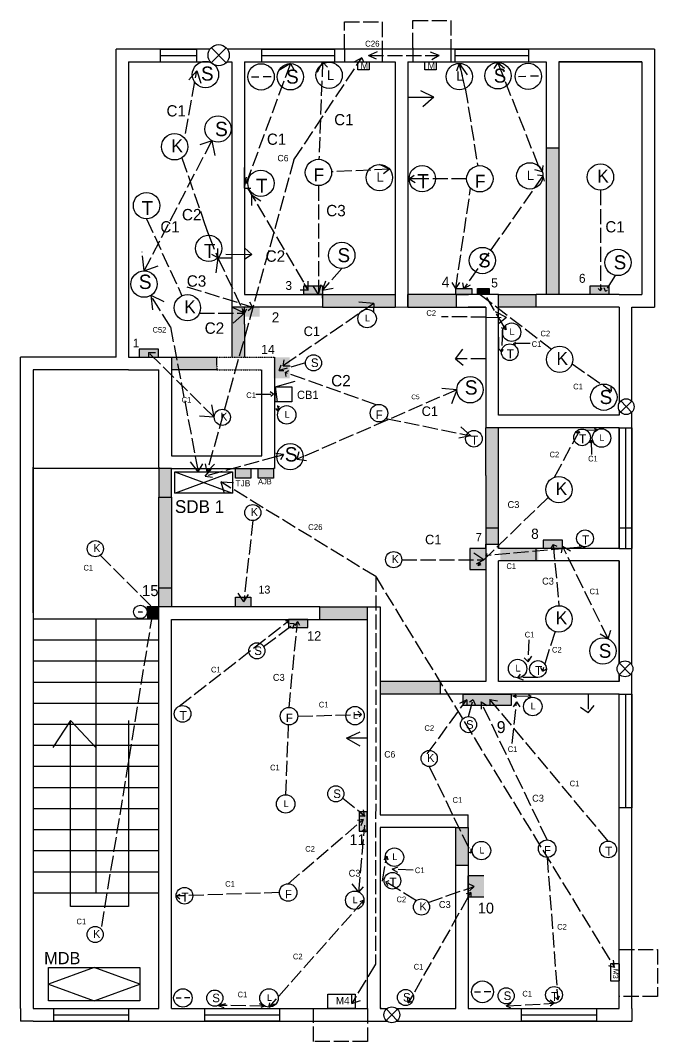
# Model space of a CAD drawing. Header units: inches. Extents: x 1248 to 4177, y -447 to 445.
# Drawn here: x 1887 to 2393, y -422 to 390 of the extents above; entities that cross this region are included whole.
import ezdxf

# ---------------------------------------------------------------- set-up
doc = ezdxf.new("R2010")
doc.units = ezdxf.units.IN
doc.linetypes.add('ACAD_ISO02W100', pattern=[15, 12, -3])
doc.linetypes.add('HIDDEN2', pattern=[0.1875, 0.125, -0.0625])

msp = doc.modelspace()

# ---------------------------------------------------------------- hatches: boundary and pattern name
for color, points in [(3, [(2315.01, 288.64), (2305.01, 288.64), (2305.01, 220.14), (2305.01, 172.14), (2315.01, 172.14), (2315.01, 220.14)]), (3, [(2185.01, 172.14), (2127.01, 172.14), (2127.01, 169.22), (2127.01, 162.14), (2185.01, 162.14)]), (3, [(2233.45, 172.14), (2195.01, 172.14), (2194.91, 162.14), (2233.45, 162.14)]), (3, [(2297.01, 172.14), (2267.01, 172.14), (2267.01, 162.14), (2297.01, 162.14)]), (3, [(2065.01, 148.36), (2065.01, 162.14), (2055.01, 162.14), (2055.01, 148.14), (2055.01, 122.14), (2065.01, 122.14)]), (8, [(2077.26, 162.18), (2065.01, 162.18), (2065.01, 154.45), (2077.26, 154.45)]), (3, [(2043.01, 122.14), (2007.01, 122.14), (2007.01, 112.14), (2043.01, 112.14), (2043.01, 115.63)]), (8, [(2101.05, 122.15), (2088.25, 122.15), (2088.25, 105.43), (2101.05, 105.43)]), (3, [(2267.01, 66.14), (2257.01, 66.14), (2257.01, 28.06), (2257.01, -26.53), (2267.01, -26.53)]), (3, [(2007.01, 33.63), (1997.01, 33.63), (1997.01, 10.85), (2007.01, 10.85)]), (54, [(2070.14, 33.81), (2057.88, 33.81), (2057.88, 26.08), (2070.14, 26.08)]), (78, [(2070.14, 33.63), (2057.88, 33.63), (2057.88, 26.08), (2070.14, 26.08)]), (4, [(2088.2, 33.63), (2079.01, 33.63), (2075.94, 33.63), (2075.94, 26.08), (2088.2, 26.08)]), (3, [(2007.01, 10.85), (1997.01, 10.85), (1997.01, -76.44), (2007.01, -76.44)]), (8, [(2257.01, -29.86), (2244.21, -29.86), (2244.21, -46.58), (2257.01, -46.58)]), (3, [(2298.57, -29.86), (2268.57, -29.86), (2268.57, -39.86), (2298.57, -39.86)]), (256, [(2007.01, -61.12), (1997.01, -61.12), (1997.01, -76.44), (2007.01, -76.44)]), (256, [(2007.01, -61.12), (1997.01, -61.12), (1997.01, -76.44), (2007.01, -76.44)]), (256, [(2007.01, -61.12), (1997.01, -61.12), (1997.01, -76.44), (2007.01, -76.44)]), (3, [(2007.01, -61.12), (1997.01, -61.12), (1997.01, -76.44), (2007.01, -76.44)]), (8, [(2070.14, -68.63), (2057.88, -68.63), (2057.88, -76.36), (2070.14, -76.36)]), (8, [(1997.01, -76.44), (1987.58, -76.44), (1987.58, -85.86), (1997.01, -85.86)]), (3, [(2163.01, -76.44), (2125.01, -76.44), (2125.01, -86.44), (2163.01, -86.44)]), (3, [(2221.01, -135.86), (2173.01, -135.86), (2173.01, -145.86), (2221.01, -145.86)]), (251, [(2277.18, -145.86), (2239.01, -145.86), (2239.01, -154.82), (2277.18, -154.82)]), (3, [(2243.01, -251.86), (2233.01, -251.86), (2233.01, -281.86), (2243.01, -281.86)]), (8, [(2255.45, -290.35), (2242.66, -290.35), (2242.66, -307.07), (2255.45, -307.07)])]:
    msp.add_hatch(color=color).paths.add_polyline_path(points)
at = {"linetype": 'ACAD_ISO02W100'}
for points in [[(2127.01, 178.85), (2112.4, 178.85), (2112.4, 172.14), (2127.01, 172.14)], [(2245.87, 176.97), (2233.04, 176.97), (2233.04, 172.14), (2245.87, 172.14)], [(2259.63, 176.97), (2250.43, 176.97), (2250.43, 172.14), (2259.63, 172.14)], [(2354.94, 178.62), (2339.51, 178.62), (2339.51, 172.26), (2354.94, 172.26)], [(1996.82, 128.63), (1981.39, 128.63), (1981.39, 122.27), (1996.82, 122.27)], [(2317.86, -23.41), (2302.43, -23.41), (2302.43, -29.76), (2317.86, -29.76)], [(2115.43, -86.42), (2100, -86.42), (2100, -92.77), (2115.43, -92.77)], [(2162.56, -254.69), (2162.56, -239.26), (2156.21, -239.26), (2156.21, -254.69)]]:
    msp.add_hatch(color=252, dxfattribs=at).paths.add_polyline_path(points)

# ---------------------------------------------------------------- linework, layer by layer
for p, q in [((2199.05, 368.35), (2199.05, 390.09)), ((2199.05, 390.09), (2229.12, 390.09)), ((2229.12, 390.09), (2229.12, 368.35)), ((2144.56, 367.14), (2144.56, 388.88)), ((2144.56, 388.88), (2174.63, 388.88)), ((2174.63, 388.88), (2174.63, 367.14)), ((2018.24, 300.06), (2027.23, 349.97)), ((2101.61, 355.72), (2065.01, 256.74)), ((2101.61, 355.72), (2092.48, 350.38)), ((2101.61, 355.72), (2104.38, 350.97)), ((2127.17, 357.14), (2122.91, 348.71)), ((2127.17, 357.14), (2124.31, 279.61)), ((2127.17, 357.14), (2131.06, 352.95)), ((2235.88, 355.92), (2233.56, 349.68)), ((2240.63, 336.11), (2235.88, 355.92)), ((2235.88, 355.92), (2238.26, 346.01)), ((2235.88, 355.92), (2242.12, 346.88)), ((2266.59, 356.53), (2263.25, 351.78)), ((2298.83, 274.32), (2266.59, 356.53)), ((2266.59, 356.53), (2271.87, 352.2)), ((2240.63, 336.11), (2250.52, 274.45)), ((2015.29, 280.81), (2036.65, 219.22)), ((2065.01, 256.74), (2065.01, 273.11)), ((2065.01, 260.54), (2065.01, 273.11)), ((2065.01, 256.74), (2065.01, 269.64)), ((2180.49, 271.68), (2134.39, 269.62)), ((2180.49, 271.68), (2172.36, 275.56)), ((2180.49, 271.68), (2175.6, 268.02)), ((2301.91, 269.56), (2295.95, 271.16)), ((2298.83, 274.32), (2301.91, 269.56)), ((2301.91, 269.56), (2302.53, 274.81)), ((2065.01, 256.74), (2066.66, 265.45)), ((2195.94, 264.2), (2199.97, 267.13)), ((2202.56, 264.2), (2195.94, 264.2)), ((2195.94, 264.2), (2200.8, 261.17)), ((2241.71, 264.11), (2202.56, 264.2)), ((2302.38, 266.46), (2239.45, 176.97)), ((2302.38, 266.46), (2298.14, 267.07)), ((2302.38, 266.46), (2301.71, 262.78)), ((2302.38, 266.46), (2303.4, 262.11)), ((2065.01, 256.74), (2070.22, 256.74)), ((2067.61, 256.74), (2115.84, 175.49)), ((2069.32, 253.86), (2070.77, 251.42)), ((2123.93, 258.67), (2123.93, 172.14)), ((2233.04, 176.97), (2244.84, 256.65)), ((2348.05, 255.05), (2348.05, 178.65)), ((2070.77, 251.42), (2070.77, 242.75)), ((2070.77, 251.42), (2078.16, 246.72)), ((1987.25, 232.34), (2015.37, 171.06)), ((2036.65, 219.22), (2033.19, 229.2)), ((2036.65, 219.22), (2043.9, 201.18)), ((2043.9, 201.18), (2039.15, 203.99)), ((2043.9, 201.18), (2044.05, 208.69)), ((2043.9, 201.18), (2042.13, 186.84)), ((2043.9, 201.18), (2065.01, 157.16)), ((2043.9, 201.18), (2055.01, 201.18)), ((2142.44, 192.75), (2127.01, 175.5)), ((2359.75, 187.33), (2352.18, 174.85)), ((2115.84, 175.49), (2112.63, 180.9)), ((2115.84, 175.49), (2115.84, 182.58)), ((2123.93, 172.14), (2119.71, 178.85)), ((2123.93, 172.14), (2126.13, 180.07)), ((2127.01, 175.5), (2129.7, 183.07)), ((2233.04, 176.97), (2230.28, 181.55)), ((2233.04, 176.97), (2236.4, 181.74)), ((2239.45, 176.97), (2238.54, 181.34)), ((2239.45, 176.97), (2244.73, 179.69)), ((2019.23, 178.29), (2071.52, 162.14)), ((2115.84, 175.49), (2109.31, 175.49)), ((2127.01, 175.5), (2135.63, 177.15)), ((2252.55, 172.14), (2251.5, 173.07)), ((2251.5, 173.07), (2252.6, 173)), ((2251.5, 173.07), (2251.61, 172.42)), ((2252.55, 172.14), (2309.04, 128.64)), ((2271.54, 146.44), (2255.03, 174.55)), ((2255.03, 174.55), (2255.03, 172.14)), ((2255.03, 174.55), (2257.33, 174.55)), ((2348.19, 175.13), (2346.24, 176.96)), ((2348.05, 178.65), (2348.19, 175.13)), ((2348.12, 175.2), (2349.3, 177.12)), ((2352.18, 174.85), (2351.13, 177.37)), ((2352.18, 174.85), (2353.66, 175.47)), ((2071.52, 162.14), (2069.33, 165.99)), ((2029.25, 157.16), (2065.01, 157.16)), ((2065.01, 157.16), (2055.01, 162.14)), ((2065.01, 157.16), (2055.01, 148.36)), ((2065.01, 157.16), (2063.12, 158.94)), ((2065.01, 157.16), (2063.17, 160.98)), ((2065.01, 157.16), (2063.17, 160.98)), ((2065.01, 157.16), (2067.1, 160.6)), ((2071.52, 162.14), (2068.09, 159.14)), ((2271.54, 146.44), (2273.02, 144.02)), ((2273.02, 144.02), (2272.72, 147.7)), ((2270.25, 143.52), (2269.31, 126.52)), ((2273.02, 144.02), (2269.33, 145.63)), ((2279.01, 133.18), (2280.68, 134.29)), ((2292.22, 133.11), (2279.01, 133.18)), ((2279.01, 133.18), (2280.49, 132.16)), ((2269.31, 126.52), (2267.91, 128.64)), ((2269.31, 126.52), (2271.1, 128.31)), ((2325.49, 116.96), (2356.75, 95.27)), ((2356.75, 95.27), (2356.6, 99.08)), ((2356.75, 95.27), (2354.39, 95.9)), ((2345.78, 64.55), (2343.31, 65.12)), ((2311.59, 26.75), (2331.08, 62.99)), ((2331.08, 62.99), (2328.87, 61.85)), ((2331.08, 62.99), (2331.51, 61.73)), ((2336.71, 64.23), (2345.78, 64.55)), ((2345.78, 64.55), (2343.25, 63.78)), ((2306.59, 10.74), (2250.77, -43.35)), ((2335.78, -28.51), (2257.01, -35.55)), ((2310.53, -26.78), (2315.08, -75.45)), ((2317.88, -28.21), (2316.86, -33.35)), ((2354.12, -101.81), (2317.88, -28.21)), ((2317.88, -28.21), (2324.25, -31.87)), ((2335.78, -28.51), (2331.03, -27.95)), ((2335.78, -28.51), (2334.45, -29.86)), ((2250.77, -43.35), (2251.6, -40.44)), ((2257.01, -35.55), (2257.99, -33.72)), ((2257.01, -35.55), (2257.88, -36.45)), ((2250.77, -43.35), (2253.22, -42.81)), ((2311.98, -95.93), (2301.92, -127.49)), ((2354.12, -101.81), (2356.43, -94.86)), ((2291.16, -102.65), (2290.52, -120.02)), ((2354.12, -101.81), (2347.76, -98.01)), ((2290.52, -120.02), (2287.49, -116.83)), ((2290.52, -120.02), (2293.55, -115.72)), ((2282.31, -132.76), (2284.41, -129.88)), ((2301.92, -127.49), (2300.57, -124.6)), ((2301.92, -127.49), (2305.06, -125.7)), ((2298.41, -132.47), (2282.31, -132.76)), ((2282.31, -132.76), (2286.65, -134.44)), ((2338.25, -145.86), (2338.25, -160.64)), ((2210.39, -193.35), (2241.72, -150.34)), ((2241.72, -150.34), (2236, -153.19)), ((2241.72, -150.34), (2241.72, -154.82)), ((2243.19, -163.62), (2246.76, -150.44)), ((2246.76, -150.44), (2243.91, -152.12)), ((2246.76, -150.44), (2248.72, -154.82)), ((2305.7, -261.71), (2253.16, -151.93)), ((2253.16, -151.93), (2253.16, -157.88)), ((2253.16, -151.93), (2258.1, -154.82)), ((2354.19, -262.7), (2260.25, -150.05)), ((2260.25, -150.05), (2260.25, -154.82)), ((2260.25, -150.05), (2266.11, -151.07)), ((2277.86, -184.94), (2281.42, -151.9)), ((2278.54, -147.08), (2281.37, -146.23)), ((2278.54, -147.08), (2292.86, -147.37)), ((2278.54, -147.08), (2280.97, -148.36)), ((2281.42, -151.9), (2278.64, -155.93)), ((2281.42, -151.9), (2284.11, -155.93)), ((2292.86, -147.37), (2290.44, -148.61)), ((2292.86, -147.37), (2290.99, -146.55)), ((2338.25, -160.64), (2332.23, -156.49)), ((2338.25, -160.64), (2342.98, -154.74)), ((2211.97, -203.38), (2245.33, -272.27)), ((2174.79, -294.65), (2178.15, -274.8)), ((2178.15, -274.8), (2175.77, -277.59)), ((2178.15, -274.8), (2179.13, -277.52)), ((2245.33, -272.27), (2243.01, -271.43)), ((2245.33, -272.27), (2245.2, -268.85)), ((2305.7, -275.65), (2314.13, -388.98)), ((2182.62, -284.92), (2187.01, -283.25)), ((2199.24, -285.91), (2182.62, -284.92)), ((2182.62, -284.92), (2186.63, -287.39)), ((2177.45, -295.16), (2180.11, -294.09)), ((2201.83, -310.09), (2177.45, -295.16)), ((2177.45, -295.16), (2178.78, -297.93)), ((2211.13, -311.51), (2247.7, -298.71)), ((2247.7, -298.71), (2242.66, -296.41)), ((2247.7, -298.71), (2243.91, -302.36)), ((2243.01, -307.07), (2195.31, -391.29)), ((2245.1, -303.61), (2241.22, -304.58)), ((2243.01, -307.07), (2245.1, -303.61)), ((2245.1, -303.61), (2245.1, -307.07)), ((2363.01, -348.85), (2363.01, -348.85)), ((2363.01, -348.85), (2393.46, -348.85)), ((2393.46, -348.85), (2393.46, -386.34)), ((1997.01, -395.86), (1997.01, -380.97)), ((2195.31, -391.29), (2194.9, -387.36)), ((2311.15, -391.69), (2308.2, -389.27)), ((2314.13, -388.98), (2312.41, -387.18)), ((2314.13, -388.98), (2315.59, -385.89)), ((2393.46, -386.34), (2363.01, -386.34)), ((2195.31, -391.29), (2198.09, -390.1)), ((2273.12, -393.81), (2277.01, -391.6)), ((2273.12, -393.81), (2311.15, -391.69)), ((2273.12, -393.81), (2276.67, -395.37)), ((2311.15, -391.69), (2308.11, -393.96))]:
    msp.add_line(p, q, dxfattribs=at)
for p, q in [((2037.59, 367.14), (1963.01, 367.14)), ((1963.01, 122.14), (1963.01, 367.14)), ((2391.01, 367.14), (2051.63, 367.14)), ((2391.01, 367.14), (2391.01, 314.65)), ((1973.01, 357.14), (2038.02, 357.14)), ((1973.01, 357.14), (1973.01, 122.14)), ((1973.01, 357.14), (2038.02, 357.14)), ((2051.2, 357.14), (2055.01, 357.14)), ((2051.2, 357.14), (2055.01, 357.14)), ((2055.01, 357.14), (2055.01, 162.14)), ((2065.01, 357.14), (2185.01, 357.14)), ((2065.01, 357.14), (2065.01, 182.14)), ((2065.01, 357.14), (2065.01, 182.14)), ((2065.01, 357.14), (2185.01, 357.14)), ((2185.01, 357.14), (2185.01, 182.14)), ((2185.01, 357.14), (2185.01, 347.14)), ((2195.01, 357.14), (2305.01, 357.14)), ((2195.01, 357.14), (2195.01, 182.14)), ((2240.01, 357.14), (2250.01, 357.14)), ((2305.01, 357.14), (2305.01, 220.14)), ((2315.01, 357.14), (2381.01, 357.14)), ((2381.01, 357.14), (2315.01, 357.14)), ((2315.01, 357.14), (2315.01, 220.14)), ((2381.01, 357.14), (2381.01, 172.14)), ((2391.01, 357.14), (2391.01, 162.14)), ((2215.57, 329.15), (2205.29, 333.97)), ((2195.01, 329.15), (2195.01, 329.15)), ((2195.01, 329.15), (2215.57, 329.15)), ((2215.57, 329.15), (2206.87, 321.42)), ((2050.3, 204.17), (2070.87, 203.91)), ((2055.01, 203.91), (2055.01, 203.91)), ((2070.87, 203.91), (2065.01, 209.24)), ((2070.87, 203.91), (2065.01, 199.86)), ((2065.01, 172.14), (2127.01, 172.14)), ((2243.11, 172.14), (2233.45, 172.14)), ((2233.45, 172.14), (2233.45, 162.14)), ((2267.01, 172.14), (2243.11, 172.14)), ((2267.01, 172.14), (2257.01, 172.14)), ((2267.01, 76.14), (2267.01, 172.14)), ((2363.01, 172.14), (2297.01, 172.14)), ((2297.01, 162.14), (2297.01, 172.14)), ((2363.01, 172.14), (2381.01, 172.14)), ((2065.01, 157.16), (2065.34, 158.43)), ((2071.52, 162.14), (2070.65, 161.38)), ((2233.45, 162.14), (2257.01, 162.14)), ((2257.01, 162.14), (2242.93, 162.14)), ((2257.01, 162.14), (2257.01, 67.19)), ((2363.01, 162.14), (2297.01, 162.14)), ((2363.01, 162.14), (2363.01, 85.77)), ((2373.01, 87.27), (2373.01, 162.14)), ((2373.01, 162.14), (2391.01, 162.14)), ((2055.01, 148.36), (2055.01, 148.14)), ((2267.01, 138.23), (2267.01, 128.23)), ((1963.01, 122.14), (1887.01, 122.14)), ((1887.01, -395.86), (1887.01, 122.14)), ((1973.01, 122.14), (1997.01, 122.14)), ((1997.01, 122.14), (2007.01, 122.14)), ((2007.01, 122.14), (2007.01, 43.63)), ((2043.01, 115.63), (2043.01, 122.14)), ((2089.01, 122.14), (2089.01, 79.63)), ((2043.01, 115.63), (2043.01, 115.63)), ((2089.01, 115.63), (2089.01, 43.63)), ((1973.01, 112.14), (1897.01, 112.14)), ((1897.01, 112.14), (1897.01, 30.14)), ((1973.01, 112.14), (1963.01, 112.14)), ((1973.01, 112.14), (1997.01, 112.14)), ((1997.01, 34.85), (1997.01, 112.14)), ((2079.01, 43.63), (2079.01, 112.14)), ((2257.01, 74.4), (2257.01, 66.14)), ((2363.01, 76.14), (2267.01, 76.14)), ((2363.01, 79.95), (2363.01, 76.14)), ((2373.01, -122.54), (2373.01, 78.44)), ((2267.28, 66.14), (2257.01, 66.14)), ((2363.01, 66.14), (2267.28, 66.14)), ((2363.01, -29.86), (2363.01, 66.14)), ((2363.01, 66.14), (2363.01, -29.86)), ((2340.74, 56.25), (2339.69, 53.81)), ((2340.74, 56.25), (2340.85, 44.9)), ((2340.74, 56.25), (2342.21, 54.05)), ((2007.01, 43.63), (2079.01, 43.63)), ((2089.01, 43.63), (2089.01, 33.63)), ((1897.01, -81.15), (1897.01, 34.85)), ((2007.01, 33.63), (1897.01, 33.63)), ((1997.01, 34.85), (1997.01, 33.63)), ((2007.01, 33.63), (2057.88, 33.63)), ((2070.14, 33.63), (2079.01, 33.63)), ((2089.01, 33.63), (2088.2, 33.63)), ((1897.01, 30.14), (1897.01, -85.86)), ((2009.67, 14.03), (2055.52, 31.04)), ((2009.67, 31.04), (2055.52, 14.03)), ((1997.01, 10.85), (2007.01, 10.85)), ((2257.01, -13.59), (2267.01, -13.59)), ((2363.01, -13.59), (2373.01, -13.59)), ((2257.01, -26.53), (2267.01, -26.53)), ((2257.01, -29.86), (2257.01, -26.53)), ((2257.01, -26.53), (2257.01, -29.86)), ((2257.01, -29.86), (2257.01, -135.86)), ((2267.01, -26.53), (2267.01, -29.86)), ((2267.01, -26.53), (2267.01, -29.86)), ((2268.54, -29.86), (2267.01, -29.86)), ((2363.01, -29.86), (2297.01, -29.86)), ((2297.01, -39.86), (2297.01, -29.86)), ((2310.53, -26.78), (2308.75, -29.73)), ((2310.53, -26.78), (2313.31, -28.21)), ((2267.01, -135.86), (2267.01, -39.86)), ((2268.57, -39.86), (2267.01, -39.86)), ((2363.01, -39.86), (2297.01, -39.86)), ((2363.01, -121.4), (2363.01, -39.86)), ((2363.01, -39.86), (2363.01, -121.4)), ((1997.01, -61.12), (2007.01, -61.12)), ((1980.72, -80.39), (1984.02, -80.39)), ((1984.33, -80.56), (1984.33, -80.56)), ((1987.58, -76.44), (1997.01, -76.44)), ((2125.01, -76.44), (1997.01, -76.44)), ((1997.01, -85.86), (1997.01, -76.44)), ((2125.01, -86.44), (2125.01, -76.44)), ((2163.01, -95.86), (2163.01, -76.44)), ((2163.01, -76.44), (2173.01, -76.44)), ((2173.01, -76.44), (2173.01, -118.4)), ((1896.95, -85.86), (1997.01, -85.86)), ((1897.01, -85.86), (1897.01, -395.86)), ((1946.98, -85.86), (1946.98, -303.8)), ((1997.01, -395.86), (1997.01, -85.86)), ((2007.01, -395.86), (2007.01, -86.44)), ((2007.01, -86.44), (2125.01, -86.44)), ((2163.01, -395.86), (2163.01, -95.86)), ((2173.01, -95.86), (2173.01, -241.86)), ((1896.95, -102.63), (1997.01, -102.63)), ((1896.95, -119.39), (1997.01, -119.39)), ((2373.01, -395.86), (2373.01, -128.83)), ((1896.95, -136.15), (1997.01, -136.15)), ((2257.01, -135.86), (2221.01, -135.86)), ((2221.01, -145.86), (2221.01, -135.86)), ((2363.01, -135.86), (2267.01, -135.86)), ((2363.01, -135.86), (2363.01, -129.97)), ((2363.01, -129.97), (2363.01, -135.86)), ((2257.01, -145.86), (2221.01, -145.86)), ((2260.54, -145.86), (2257.01, -145.86)), ((2363.01, -145.86), (2257.38, -145.86)), ((2363.01, -241.86), (2363.01, -145.86)), ((1896.95, -152.92), (1997.01, -152.92)), ((1896.95, -169.68), (1997.01, -169.68)), ((1926.92, -166.77), (1912.64, -188.17)), ((1926.92, -314.62), (1926.92, -166.77)), ((1926.92, -166.77), (1947.01, -188.17)), ((1972.88, -166.77), (1972.88, -314.62)), ((2146.21, -180.9), (2156.99, -175.83)), ((1896.95, -186.45), (1997.01, -186.45)), ((2163.01, -180.9), (2146.21, -180.9)), ((2146.21, -180.9), (2156.67, -186.91)), ((2163.01, -180.9), (2163.01, -180.9)), ((1896.95, -203.21), (1997.01, -203.21)), ((1896.95, -219.98), (1997.01, -219.98)), ((1896.95, -236.74), (1997.01, -236.74)), ((2173.01, -241.86), (2233.01, -241.86)), ((2233.01, -241.86), (2243.01, -241.86)), ((2243.01, -251.86), (2243.01, -241.86)), ((2363.01, -395.86), (2363.01, -241.86)), ((1896.95, -253.5), (1997.01, -253.5)), ((2173.01, -251.86), (2173.01, -395.86)), ((2233.01, -251.86), (2173.01, -251.86)), ((1896.95, -270.27), (1997.01, -270.27)), ((2233.01, -395.86), (2233.01, -281.86)), ((2233.01, -395.86), (2233.01, -281.86)), ((2233.01, -281.86), (2243.01, -281.86)), ((2243.01, -281.86), (2243.01, -395.86)), ((1896.95, -287.03), (1997.01, -287.03)), ((1896.95, -303.8), (1997.01, -303.8)), ((1972.88, -314.62), (1926.92, -314.62)), ((1945.63, -363.3), (1909.43, -376.5)), ((1981.83, -376.5), (1945.63, -363.3)), ((1909.43, -376.5), (1945.63, -389.7)), ((1945.63, -389.7), (1981.83, -376.5)), ((1887.01, -395.86), (1887.01, -405.86)), ((1897.01, -395.86), (1973.01, -395.86)), ((1897.01, -395.86), (1997.01, -395.86)), ((2007.01, -395.86), (2163.01, -395.86)), ((2139.01, -395.86), (2163.01, -395.86)), ((2174.01, -395.86), (2173.01, -395.86)), ((2173.01, -395.86), (2178.5, -395.86)), ((2174.01, -395.86), (2178.5, -395.86)), ((2186, -395.86), (2209.01, -395.86)), ((2186, -395.86), (2233.01, -395.86)), ((2209.01, -395.86), (2233.01, -395.86)), ((2243.01, -395.86), (2363.01, -395.86)), ((2373.01, -395.86), (2373.01, -405.86)), ((1897.01, -405.86), (1887.01, -405.86)), ((1897.01, -405.86), (2178.45, -405.86)), ((2186.06, -405.86), (2373.01, -405.86))]:
    msp.add_line(p, q)
at = {"color": 3, "linetype": 'ByBlock'}
for p, q in [((2027.23, 367.14), (1997.95, 367.14)), ((1997.95, 367.14), (1997.95, 357.14)), ((2027.23, 357.14), (2027.23, 367.14)), ((2078.61, 367.14), (2078.61, 357.14)), ((2136.85, 357.14), (2136.85, 367.14)), ((2232.34, 367.14), (2232.34, 357.14)), ((2291.03, 357.14), (2291.03, 367.14)), ((1997.95, 357.14), (2027.23, 357.14)), ((2078.61, 357.14), (2107.88, 357.14)), ((2107.57, 357.14), (2136.85, 357.14)), ((2232.34, 357.14), (2261.62, 357.14)), ((2261.76, 357.14), (2291.03, 357.14)), ((2194.91, 162.14), (2195.01, 172.14)), ((2055.01, 148.14), (2055.01, 122.14)), ((2065.01, 148.36), (2065.01, 122.14)), ((2007.01, 122.14), (2043.01, 122.14)), ((2043.01, 112.14), (2007.01, 112.14))]:
    msp.add_line(p, q, dxfattribs=at)
at = {"color": 3}
for p, q in [((1997.95, 367.14), (2027.23, 367.14)), ((2078.61, 367.14), (2136.85, 367.14)), ((2232.34, 367.14), (2290.62, 367.14)), ((1997.95, 362.14), (2027.23, 362.14)), ((2078.61, 362.14), (2136.85, 362.14)), ((2232.38, 362.14), (2290.62, 362.14)), ((1997.95, 357.14), (2027.23, 357.14)), ((2305.01, 288.64), (2315.01, 288.64)), ((2305.01, 288.64), (2305.01, 220.14)), ((2315.01, 288.64), (2315.01, 220.14)), ((2305.01, 220.14), (2305.01, 172.14)), ((2315.01, 220.14), (2315.01, 172.14)), ((2055.01, 189.7), (2055.01, 189.7)), ((2127.01, 172.14), (2185.01, 172.14)), ((2233.45, 172.14), (2195.01, 172.14)), ((2267.01, 172.14), (2297.01, 172.14)), ((2065.01, 162.14), (2055.01, 162.14)), ((2055.01, 162.14), (2055.01, 148.14)), ((2065.01, 148.36), (2065.01, 162.14)), ((2127.01, 162.14), (2185.01, 162.14)), ((2194.91, 162.14), (2233.45, 162.14)), ((2297.01, 162.14), (2267.01, 162.14)), ((2257.01, 28.06), (2257.01, 66.14)), ((2267.01, -29.86), (2267.01, 66.14)), ((2363.01, 66.14), (2363.01, -29.86)), ((2363.01, 66.14), (2373.01, 66.14)), ((2368.01, 66.14), (2368.01, -29.86)), ((2373.01, -29.86), (2373.01, 66.14)), ((2373.01, 66.14), (2373.01, -29.86)), ((2373.01, 66.14), (2373.01, -29.86)), ((2373.01, 66.14), (2373.01, -29.86)), ((1997.01, 33.63), (1997.01, 10.85)), ((2007.01, 10.85), (2007.01, 33.63)), ((2257.01, 28.06), (2257.01, -29.86)), ((1997.01, 10.85), (2007.01, 10.85)), ((1997.01, -76.44), (1997.01, 10.85)), ((1997.01, 10.85), (2007.01, 10.85)), ((2007.01, 10.85), (2007.01, -76.44)), ((2297.01, -29.86), (2267.01, -29.86)), ((2363.01, -29.86), (2373.01, -29.86)), ((2297.01, -39.86), (2267.01, -39.86)), ((1997.01, -61.12), (2007.01, -61.12)), ((1997.01, -76.44), (1987.58, -76.44)), ((2125.01, -76.44), (2163.01, -76.44)), ((2125.01, -86.44), (2163.01, -86.44)), ((2221.01, -135.86), (2173.01, -135.86)), ((2221.01, -145.86), (2173.01, -145.86)), ((2363.01, -145.86), (2373.01, -145.86)), ((2363.01, -236.29), (2363.01, -145.86)), ((2368.01, -145.86), (2368.01, -236.29)), ((2373.01, -145.86), (2373.01, -236.29)), ((2373.01, -236.29), (2373.01, -145.86)), ((2373.01, -145.86), (2373.01, -236.29)), ((2373.01, -236.29), (2363.01, -236.29)), ((2233.01, -281.86), (2233.01, -251.86)), ((2233.01, -251.86), (2243.01, -251.86)), ((2243.01, -251.86), (2243.01, -281.86)), ((1913.05, -395.86), (1973.01, -395.86)), ((1913.53, -405.86), (1913.53, -395.86)), ((1973.01, -395.86), (1973.01, -405.86)), ((2033.01, -395.86), (2092.96, -395.86)), ((2033.48, -405.86), (2033.48, -395.86)), ((2092.96, -395.86), (2092.96, -405.86)), ((2284.96, -395.86), (2344.91, -395.86)), ((2285.43, -405.86), (2285.43, -395.86)), ((2344.91, -395.86), (2344.91, -405.86)), ((1913.53, -400.86), (1973.01, -400.86)), ((1973.01, -405.86), (1913.53, -405.86)), ((1913.53, -405.86), (1973.01, -405.86)), ((2033.48, -400.86), (2092.96, -400.86)), ((2092.96, -405.86), (2033.48, -405.86)), ((2033.48, -405.86), (2092.96, -405.86)), ((2285.43, -400.86), (2344.91, -400.86)), ((2344.91, -405.86), (2285.43, -405.86))]:
    msp.add_line(p, q, dxfattribs=at)
at = {"color": 0}
for p, q in [((2050.59, 368.41), (2038.63, 356.45)), ((2038.75, 368.53), (2050.47, 356.33)), ((2070.61, 345.21), (2076.47, 345.29)), ((2086.36, 345.21), (2080.03, 345.21)), ((2282.96, 345.61), (2288.83, 345.7)), ((2298.72, 345.62), (2292.38, 345.62)), ((2065.01, 289.47), (2065.01, 256.74)), ((2089.49, 98.67), (2105.43, 103.26)), ((2372.99, 87.29), (2364.13, 78.43)), ((2364.22, 87.38), (2372.9, 78.34)), ((2257.01, -29.86), (2244.21, -29.86)), ((2244.21, -29.86), (2244.21, -46.58)), ((2244.21, -46.58), (2257.01, -46.58)), ((2372.02, -121.25), (2363.15, -130.12)), ((2363.24, -121.17), (2371.93, -130.21)), ((2255.45, -290.35), (2242.66, -290.35)), ((2242.66, -290.35), (2242.66, -307.07)), ((2242.66, -307.07), (2255.45, -307.07)), ((2010.73, -387.46), (2014.82, -387.4)), ((2021.72, -387.46), (2017.3, -387.46)), ((2247.86, -382.65), (2252.73, -382.58)), ((2260.93, -382.64), (2255.67, -382.64)), ((2186.68, -396.45), (2177.82, -405.31)), ((2177.91, -396.36), (2186.59, -405.4))]:
    msp.add_line(p, q, dxfattribs=at)
at = {"color": 3, "linetype": 'ACAD_ISO02W100'}
for p, q in [((2078.61, 367.14), (2136.85, 367.14)), ((2232.38, 367.14), (2290.62, 367.14)), ((2104.45, 279.21), (2158.36, 360.37)), ((2158.36, 360.37), (2152.47, 357.14)), ((2158.36, 360.37), (2159.72, 357.14)), ((2163.7, 362.18), (2170.88, 365.4)), ((2163.7, 362.18), (2219.88, 362.18)), ((2163.7, 362.18), (2169.68, 359.52)), ((2219.88, 362.18), (2212.93, 364.87)), ((2219.88, 362.18), (2214.03, 358.69)), ((1985.28, 190.81), (2039.22, 294.42)), ((2039.22, 294.42), (2029.72, 291.01)), ((2039.22, 294.42), (2041.58, 282.72)), ((2104.45, 279.21), (2035.35, 31.04)), ((1985.28, 190.81), (1983.72, 205.93)), ((1985.28, 190.81), (1997.66, 195.38)), ((2006.27, 146.31), (1990.78, 171.43)), ((1990.78, 171.43), (1991.86, 159.76)), ((1990.78, 171.43), (2001.01, 166.53)), ((2006.27, 146.31), (2028.35, 31.04)), ((2233.95, 96.3), (2220.62, 97.55)), ((2233.95, 96.3), (2111.81, 43.1)), ((2233.95, 96.3), (2229.09, 83.37)), ((2090.87, 43.1), (2033.87, 27.68)), ((2096.21, 44.77), (2089.94, 45.65)), ((2090.87, 43.1), (2096.21, 44.77)), ((2096.21, 44.77), (2093.72, 40.48)), ((2107.1, 41.13), (2108.56, 47.17)), ((2111.81, 43.1), (2107.1, 41.13)), ((2107.1, 41.13), (2114.51, 39.98)), ((2028.35, 31.04), (2022.3, 38.9)), ((2028.35, 31.04), (2031.97, 37.39)), ((2033.87, 27.68), (2039.28, 33.63)), ((2035.35, 31.04), (2034.19, 37.39)), ((2035.35, 31.04), (2041.14, 37.05)), ((2033.87, 27.68), (2039.79, 26.85)), ((2169.45, -52.34), (2046.36, 23.04)), ((2046.36, 23.04), (2056.3, 22.66)), ((2046.36, 23.04), (2048.9, 14.03)), ((2169.45, -52.34), (2169.42, -202.93)), ((2169.45, -52.34), (2359.29, -363.25)), ((2169.42, -202.93), (2169.22, -360.45)), ((2169.22, -360.45), (2150.33, -391.88)), ((2359.29, -363.25), (2354.77, -361.92)), ((2359.29, -363.25), (2358.43, -357.53)), ((2150.33, -391.88), (2150.33, -384.43)), ((2150.33, -391.88), (2157.36, -389.61))]:
    msp.add_line(p, q, dxfattribs=at)
at = {"color": 0, "linetype": 'ACAD_ISO02W100'}
for p, q in [((2144.56, 367.14), (2144.56, 357.14)), ((2174.63, 367.14), (2174.63, 357.14)), ((2199.05, 368.35), (2199.05, 357.14)), ((2229.12, 368.35), (2229.12, 357.14)), ((2027.23, 349.97), (2020.97, 342.87)), ((2027.23, 349.97), (2030.44, 340.15)), ((2167.87, 164.87), (2095.96, 115.43)), ((2167.87, 164.87), (2155.36, 165.91)), ((2167.87, 164.87), (2167.58, 158.35)), ((2273.47, 153.83), (2264.62, 158.22)), ((2257.01, 154.16), (2221.69, 154.23)), ((2257.01, 154.16), (2273.47, 153.83)), ((2273.47, 153.83), (2267.01, 148.86)), ((2041.05, 74.42), (1988.89, 125.92)), ((1988.89, 125.92), (1988.89, 122.14)), ((1988.89, 125.92), (1994.3, 125.92)), ((2232.72, 120.95), (2238.7, 128.48)), ((2113.54, 117.7), (2092.67, 111.65)), ((2092.67, 111.65), (2094.28, 116.27)), ((2095.96, 115.43), (2096.65, 120.02)), ((2095.96, 115.43), (2101.4, 115.38)), ((2257.01, 120.95), (2232.72, 120.95)), ((2232.72, 120.95), (2238.98, 115.99)), ((2257.01, 120.95), (2257.01, 120.95)), ((2092.67, 111.65), (2096.38, 111.62)), ((2097.49, 109.98), (2100.23, 111.68)), ((2169.91, 84.37), (2097.49, 109.98)), ((2097.49, 109.98), (2098.08, 106.96)), ((2089.49, 98.67), (2091.92, 79.17)), ((2074.17, 92.76), (2088.1, 92.87)), ((2088.1, 92.87), (2085.55, 94.61)), ((2088.1, 92.87), (2086.1, 90.98)), ((2041.05, 74.42), (2039.2, 84.26)), ((2091.92, 79.17), (2089.99, 81.3)), ((2091.92, 79.17), (2092.72, 83.14)), ((2041.05, 74.42), (2029.23, 75.44)), ((2177.52, 73.51), (2245.06, 59.67)), ((2245.06, 59.67), (2237.14, 66.83)), ((2245.06, 59.67), (2235.59, 57.84)), ((2071.72, -7.8), (2064.52, -72.28)), ((1950.4, -35.24), (1993.64, -78.57)), ((2190.12, -38.84), (2255.37, -38.88)), ((2255.37, -38.88), (2247.37, -33.79)), ((2255.37, -38.88), (2249.24, -42.38)), ((2064.52, -72.28), (2060.02, -65.55)), ((2064.52, -72.28), (2068.32, -66.59)), ((1951.71, -330.56), (1992.29, -81.15)), ((1992.29, -81.15), (1989.49, -83.34)), ((1993.55, -78.48), (1991.46, -78.66)), ((1991.53, -85.86), (1992.29, -81.15)), ((1992.29, -81.15), (1994.38, -83.83)), ((1993.64, -78.57), (1993.14, -76.44)), ((2013.27, -155.39), (2100.03, -87.57)), ((2100.03, -87.57), (2097.64, -87.59)), ((2100.03, -87.57), (2099.42, -89.74)), ((2100.51, -156.39), (2107.2, -87.93)), ((2107.2, -87.93), (2105.25, -91.15)), ((2107.2, -87.93), (2108.94, -90.88)), ((2080.32, -107.84), (2104.54, -89.75)), ((2104.54, -89.75), (2101.12, -89.55)), ((2104.54, -89.75), (2103.27, -93.93)), ((2107.48, -163.36), (2158.25, -161.93)), ((2158.25, -161.93), (2155.1, -159.38)), ((2158.25, -161.93), (2156.33, -163.92)), ((2097.86, -225.82), (2100.22, -170.32)), ((2143.21, -228.43), (2160.96, -242.99)), ((2160.96, -242.99), (2156.24, -242.99)), ((2156.43, -239.28), (2160.12, -242.3)), ((2160.12, -242.3), (2157.25, -242.99)), ((2159.42, -237.79), (2160.12, -242.3)), ((2099.78, -296.62), (2159.49, -245.54)), ((2159.49, -245.54), (2154.87, -246.39)), ((2156.08, -303.2), (2160.83, -249.95)), ((2156.24, -248.33), (2159.49, -245.54)), ((2159.49, -245.54), (2157.64, -250.65)), ((2159.49, -245.54), (2157.64, -250.65)), ((2160.57, -252.83), (2158.61, -254.71)), ((2160.4, -254.71), (2160.57, -252.83)), ((2160.57, -252.83), (2161.43, -255.58)), ((2156.08, -303.2), (2150.75, -296.71)), ((2156.08, -303.2), (2159.77, -299.08)), ((2092.81, -303.59), (2010.75, -306.35)), ((2010.75, -306.35), (2013.98, -304.94)), ((2010.75, -306.35), (2013.74, -308.64)), ((2160.09, -309.73), (2084.58, -394.76)), ((2160.09, -309.73), (2156.86, -310.9)), ((2160.09, -309.73), (2158.99, -312.53)), ((2044.16, -393.41), (2050.16, -391.83)), ((2081.29, -393.98), (2044.16, -393.41)), ((2044.16, -393.41), (2048.77, -395.12)), ((2081.29, -393.98), (2077.02, -392.1)), ((2081.29, -393.98), (2077.98, -395.07)), ((2084.58, -394.76), (2085.3, -391.37)), ((2084.58, -394.76), (2088.94, -392.22)), ((2120.03, -422.15), (2120.03, -395.86)), ((2163.01, -395.86), (2163.01, -422.15)), ((2163.01, -422.15), (2120.03, -422.15))]:
    msp.add_line(p, q, dxfattribs=at)
at = {"linetype": 'ByBlock'}
for p, q in [((2065.01, 182.14), (2065.01, 172.14)), ((2185.01, 182.14), (2185.01, 162.19)), ((2195.01, 182.14), (2194.91, 162.14)), ((2065.01, 172.14), (2127.01, 172.14)), ((2127.01, 172.14), (2127.01, 162.14)), ((2127.01, 169.22), (2127.01, 172.14)), ((2127.01, 162.14), (2065.01, 162.14)), ((2185.01, 162.19), (2194.91, 162.14))]:
    msp.add_line(p, q, dxfattribs=at)
at = {"linetype": 'HIDDEN2'}
for p, q in [((2043.01, 122.14), (2089.01, 122.14)), ((2043.01, 115.63), (2043.01, 112.14)), ((2043.01, 112.14), (2079.01, 112.14))]:
    msp.add_line(p, q, dxfattribs=at)
at = {"color": 0}
for points in [[(2155.26, 357.14), (2164.17, 357.14), (2164.17, 350.69), (2155.26, 350.69)], [(2208.54, 357.14), (2217.45, 357.14), (2217.45, 350.69), (2208.54, 350.69)], [(2127.01, 172.14), (2112.4, 172.14), (2112.4, 178.85), (2127.01, 178.85)], [(2245.87, 172.14), (2233.04, 172.14), (2233.04, 176.97), (2245.87, 176.97)], [(2233.45, 172.14), (2243.11, 172.14), (2243.11, 172.14), (2233.45, 172.14)], [(2250.43, 176.97), (2259.63, 176.97), (2259.63, 172.14), (2250.43, 172.14)], [(2339.53, 172.29), (2354.96, 172.29), (2354.96, 178.65), (2339.53, 178.65)], [(1981.41, 122.3), (1996.84, 122.3), (1996.84, 128.66), (1981.41, 128.66)], [(2089.49, 98.67), (2102.66, 98.67), (2102.66, 86.61), (2089.49, 86.61)], [(2302.45, -29.73), (2317.88, -29.73), (2317.88, -23.38), (2302.45, -23.38)], [(2100.03, -92.74), (2115.45, -92.74), (2115.45, -86.38), (2100.03, -86.38)], [(2156.24, -239.28), (2156.24, -254.71), (2162.6, -254.71), (2162.6, -239.28)], [(2363.15, -360.4), (2356.07, -360.4), (2356.07, -373.8), (2363.15, -373.8)], [(2131.43, -384.43), (2153.06, -384.43), (2153.06, -395.97), (2131.43, -395.97)]]:
    msp.add_lwpolyline(points, close=True, dxfattribs=at)
for points in [[(2057.88, 33.81), (2070.14, 33.81), (2070.14, 26.08), (2057.88, 26.08)], [(2075.94, 33.81), (2088.2, 33.81), (2088.2, 26.08), (2075.94, 26.08)], [(2009.67, 31.04), (2055.52, 31.04), (2055.52, 14.03), (2009.67, 14.03)], [(2057.88, -68.63), (2070.14, -68.63), (2070.14, -76.36), (2057.88, -76.36)], [(2239.01, -145.86), (2277.18, -145.86), (2277.18, -154.82), (2239.01, -154.82)], [(1909.43, -363.3), (1981.83, -363.3), (1981.83, -389.7), (1909.43, -389.7)]]:
    msp.add_lwpolyline(points, close=True)
for centre, radius in [((2044.61, 362.43), 8.45), ((2034.1, 347.03), 10.47), ((2078.33, 345.21), 10.47), ((2101.61, 345.24), 10.47), ((2132.4, 346.43), 10.47), ((2235.88, 345.44), 10.47), ((2266.59, 346.06), 10.47), ((2290.69, 345.61), 10.47), ((2044.06, 303.71), 10.47), ((2009.58, 289.59), 10.47), ((2123.93, 269.15), 10.47), ((2291.91, 266.46), 10.47), ((2078.16, 260.54), 10.47), ((2172.36, 265.08), 10.47), ((2206.41, 264.2), 10.47), ((2252.18, 264.11), 10.47), ((2348.05, 265.53), 10.47), ((1987.25, 242.81), 10.47), ((2036.65, 208.74), 10.47), ((2142.44, 203.23), 10.47), ((2254.21, 199.11), 10.47), ((2361.96, 197.56), 10.47), ((1985.28, 180.34), 10.47), ((2019.74, 161.54), 10.47), ((2162.6, 152.97), 7.33), ((2277.44, 142.09), 7.33), ((2275.94, 126.15), 6.65), ((2315.64, 120.5), 10.47), ((2119.96, 117.7), 6.42), ((2244.42, 96.3), 10.47), ((2350.75, 90.4), 10.47), ((2098.68, 76.35), 7.33), ((2171.97, 77.72), 6.97), ((2368.56, 82.86), 6.27), ((2047.47, 74.42), 6.42), ((2333.44, 58.45), 6.65), ((2348.91, 57.92), 7.33), ((2247.51, 57.37), 6.65), ((2101.34, 43.1), 10.47), ((2315.08, 16.87), 10.47), ((2071.72, -1.38), 6.42), ((2335.78, -21.87), 6.65), ((1946.53, -30.12), 6.42), ((2183.7, -38.84), 6.42), ((2315.08, -85.93), 10.47), ((2074.94, -111.35), 6.42), ((2350.07, -111.47), 10.47), ((2282.18, -125.43), 7.33), ((2298.41, -125.82), 6.65), ((2367.59, -125.69), 6.27), ((2294.28, -155.64), 7.33), ((2015.92, -161.49), 6.65), ((2100.51, -163.36), 6.97), ((2152.99, -162.92), 7.33), ((2243.19, -170.04), 6.42), ((2211.97, -196.96), 6.42), ((2137.72, -225.1), 6.42), ((2097.86, -233.15), 7.33), ((2253.49, -270.22), 7.33), ((2305.7, -268.68), 6.97), ((2354.19, -269.34), 6.65), ((2184.33, -275.49), 7.33), ((2182.72, -294.21), 6.65), ((2017.39, -306.13), 6.65), ((2099.78, -303.59), 6.97), ((2152.76, -309.73), 7.33), ((2205.82, -315.12), 6.42), ((1946.4, -336.98), 6.42), ((2016.12, -387.46), 7.31), ((2041.5, -387.57), 6.42), ((2084.58, -387.43), 7.33), ((2193.12, -387.05), 6.42), ((2254.27, -382.65), 8.69), ((2273.12, -385.78), 6.42), ((2311.15, -385.04), 6.65), ((2182.25, -400.88), 6.27)]:
    msp.add_circle(centre, radius, dxfattribs=at)
msp.add_circle((1982.37, -80.39), 5.37)

# ---------------------------------------------------------------- texts
at = {"color": 3, "linetype": 'ACAD_ISO02W100', "attachment_point": 1}
for s, insert, char_height, width in [('C26', (2160.97, 373.94), 4.685, 2627.9136), ('C6', (2091.35, 283.11), 5.115, 117.6106), ('C52', (1992.04, 146.23), 4.442, 102.1467), ('C5', (2197.74, 92.5), 3.719, 85.0461), ('C26', (2115.66, -10.61), 4.685, 2627.9136), ('C6', (2176.23, -191.11), 5.115, 117.6106)]:
    msp.add_mtext(s, dxfattribs=dict(at, insert=insert, char_height=char_height, width=width))
at = {"color": 0, "attachment_point": 1}
for s, insert, char_height, width in [('S', (2030.55, 353.4), 11.16, 236.1352), ('S', (2098.26, 350.97), 11.16, 236.1352), ('L', (2130.73, 350.34), 7.6, 178.1721), ('L', (2233.56, 349.68), 7.6, 178.1721), ('S', (2263.25, 351.78), 11.16, 236.1352), ('C1', (2003.15, 322.64), 8.935, 202.8722), ('{\\C3;S}', (2041.67, 309.45), 11.401, 239.632), ('C1', (2136.44, 315.62), 8.935, 202.8722), ('K', (2007.01, 295.48), 10.27, 207.0976), ('C1', (2082.96, 300.08), 8.935, 202.8722), ('F', (2120.12, 272.31), 10.15, 219.5912), ('L', (2170.03, 269.32), 7.6, 178.1721), ('L', (2289.59, 270.7), 7.6, 178.1721), ('K', (2345.47, 271.41), 10.27, 207.0976), ('T', (2074.3, 264.17), 11.19, 209.8641), ('T', (2202.56, 267.83), 11.19, 209.8641), ('F', (2248.37, 267.28), 10.15, 219.5912), ('T', (1983.39, 246.44), 11.19, 209.8641), ('C2', (2015.39, 240.13), 9.077, 185.1857), ('C3', (2130.06, 243.35), 9.057, 194.4169), ('C1', (1998.27, 230.41), 8.935, 202.8722), ('C1', (2351.97, 230.41), 8.935, 202.8722), ('T', (2032.8, 212.38), 11.19, 209.8641), ('C2', (2081.92, 207.18), 9.077, 185.1857), ('S', (2139.1, 208.95), 11.16, 236.1352), ('S', (2250.86, 204.83), 11.16, 236.1352), ('S', (2358.62, 203.29), 11.16, 236.1352), ('{\\C3;S}', (1981.09, 187.88), 11.401, 239.632), ('C3', (2019.23, 187.35), 9.057, 194.4169), ('K', (2017.16, 167.43), 10.27, 207.0976), ('{\\C1;2}', (2086.78, 157.94), 8.021, 174.3336), ('L', (2160.98, 155.93), 5.32, 124.6675), ('C2', (2209.69, 159.61), 4.5, 91.8149), ('C2', (2033.47, 149.9), 9.077, 185.1857), ('C1', (2112.16, 146.63), 7.619, 172.9933), ('L', (2275.81, 145.06), 5.32, 124.6675), ('C2', (2300.39, 143.3), 4.5, 91.8149), ('{\\C1;14}', (2078.35, 132.04), 7.265, 162.0266), ('C1', (2293.39, 134.93), 4.505, 102.2746), ('T', (2273.5, 128.45), 7.11, 133.2206), ('K', (2313.07, 126.39), 10.27, 207.0976), ('S', (2117.91, 121.22), 6.84, 144.7997), ('C2', (2134.03, 108.07), 9.077, 185.1857), ('{\\C3;S}', (2240.23, 103.84), 11.401, 239.632), ('C1', (2326.37, 101.13), 4.505, 102.2746), ('C1', (2015.13, 90.59), 4.505, 102.2746), ('C1', (2066.55, 94.23), 4.505, 102.2746), ('{\\C4;CB1}', (2106.88, 95.54), 6.578, 1079.263), ('S', (2347.41, 96.12), 11.16, 236.1352), ('C1', (2205.93, 83.03), 7.619, 172.9933), ('K', (2045.89, 78.03), 6.3, 126.9937), ('L', (2097.05, 79.31), 5.32, 124.6675), ('F', (2169.43, 79.82), 6.75, 146.0875), ('T', (2245.06, 59.67), 7.11, 133.2206), ('T', (2330.99, 60.75), 7.11, 133.2206), ('L', (2347.29, 60.89), 5.32, 124.6675), ('{\\C3;S}', (2097.15, 50.64), 11.401, 239.632), ('C2', (2307.59, 47.06), 4.5, 91.8149), ('C1', (2338.25, 43.78), 4.505, 102.2746), ('K', (2312.51, 22.76), 10.27, 207.0976), ('K', (2070.14, 2.23), 6.3, 126.9937), ('C3', (2274.2, 7.72), 5.501, 118.0796), ('C1', (2208.64, -19.02), 7.619, 172.9933), ('{\\C1;7}', (2248.87, -17.74), 6.485, 146.3433), ('T', (2333.33, -19.56), 7.11, 133.2206), ('K', (1944.95, -26.5), 6.3, 126.9937), ('K', (2182.12, -35.23), 6.3, 126.9937), ('C1', (1937.09, -42.99), 4.505, 102.2746), ('C1', (2273.32, -41.72), 4.505, 102.2746), ('C3', (2301.65, -53.15), 5.501, 118.0796), ('{\\C1;13}', (2076.23, -59.43), 6.343, 1671.936), ('C1', (2339.37, -61.84), 4.505, 102.2746), ('K', (2312.51, -80.04), 10.27, 207.0976), ('C1', (2287.86, -96.22), 4.505, 102.2746), ('S', (2346.73, -105.74), 11.16, 236.1352), ('S', (2072.89, -107.84), 6.84, 144.7997), ('C2', (2309.54, -108.24), 4.5, 91.8149), ('C1', (2038.49, -124.05), 4.505, 102.2746), ('C3', (2087.69, -129.72), 5.501, 118.0796), ('L', (2280.55, -122.47), 5.32, 124.6675), ('T', (2295.97, -123.51), 7.11, 133.2206), ('C1', (2124.17, -151.9), 4.505, 102.2746), ('L', (2292.66, -152.68), 5.32, 124.6675), ('T', (2013.47, -159.19), 7.11, 133.2206), ('F', (2097.98, -161.25), 6.75, 146.0875), ('L', (2151.36, -159.95), 5.32, 124.6675), ('C2', (2208.14, -170.49), 4.5, 91.8149), ('S', (2241.14, -166.53), 6.84, 144.7997), ('K', (2210.39, -193.35), 6.3, 126.9937), ('C1', (2274.37, -187.26), 4.505, 102.2746), ('C1', (2085.44, -201.95), 4.505, 102.2746), ('C1', (2323.6, -214.59), 4.505, 102.2746), ('S', (2135.67, -221.59), 6.84, 144.7997), ('C3', (2293.73, -225.84), 5.501, 118.0796), ('L', (2096.23, -230.18), 5.32, 124.6675), ('C1', (2230.48, -227.74), 4.505, 102.2746), ('C2', (2113.39, -266.62), 4.5, 91.8149), ('L', (2251.87, -267.26), 5.32, 124.6675), ('F', (2303.17, -266.57), 6.75, 146.0875), ('T', (2351.74, -267.04), 7.11, 133.2206), ('L', (2182.7, -272.52), 5.32, 124.6675), ('C1', (2200.53, -283.67), 4.505, 102.2746), ('C3', (2147.91, -285.49), 5.501, 118.0796), ('T', (2180.27, -291.9), 7.11, 133.2206), ('C1', (2049.75, -294.48), 4.505, 102.2746), ('T', (2014.94, -303.82), 7.11, 133.2206), ('F', (2097.24, -301.48), 6.75, 146.0875), ('L', (2151.14, -306.77), 5.32, 124.6675), ('C2', (2185.93, -306.81), 4.5, 91.8149), ('K', (2204.24, -311.51), 6.3, 126.9937), ('C3', (2219.64, -310.39), 5.501, 118.0796), ('C1', (1931.56, -324.36), 4.505, 102.2746), ('C2', (2313.66, -328.62), 4.5, 91.8149), ('K', (1944.82, -333.37), 6.3, 126.9937), ('C2', (2103.61, -352.23), 4.5, 91.8149), ('C1', (2199.61, -360.35), 4.505, 102.2746), ('C1', (2285.98, -381.8), 4.505, 102.2746), ('S', (2039.45, -384.05), 6.84, 144.7997), ('C1', (2059.62, -382.46), 4.505, 102.2746), ('L', (2082.96, -384.47), 5.32, 124.6675), ('S', (2191.07, -383.54), 6.84, 144.7997), ('S', (2271.08, -382.27), 6.84, 144.7997), ('T', (2308.7, -382.74), 7.11, 133.2206)]:
    msp.add_mtext(s, dxfattribs=dict(at, insert=insert, char_height=char_height, width=width))
at = {"linetype": 'ACAD_ISO02W100', "attachment_point": 1}
for s, insert, char_height, width in [('{\\C3;M}', (2157.43, 356.75), 5.293, 141.5712), ('{\\C3;M}', (2210.7, 356.75), 5.293, 141.5712), ('{\\C1;6}', (2330.93, 188.5), 7.107, 165.8124), ('{\\C1;4}', (2221.81, 186.19), 8.458, 193.4143), ('{\\C1;5}', (2261.16, 184.95), 7.241, 149.8163), ('{\\C1;8}', (2292.97, -14.14), 8.142, 177.6864), ('{\\C1;9}', (2265.62, -167.3), 9.459, 213.7798), ('{\\C1;10}', (2250.6, -311.66), 8.613, 205.954)]:
    msp.add_mtext(s, dxfattribs=dict(at, insert=insert, char_height=char_height, width=width))
at = {"attachment_point": 1}
for s, insert, char_height, width in [('{\\C1;3}', (2097.64, 182.81), 7.075, 137.9247), ('{\\C56;TJB}', (2057.96, 24.4), 4.966, 119.1209), ('{\\C1;MDB}', (1905.86, -350.92), 9.691, 5123.1443)]:
    msp.add_mtext(s, dxfattribs=dict(at, insert=insert, char_height=char_height, width=width))
at = {"color": 0, "linetype": 'ACAD_ISO02W100', "attachment_point": 1}
for s, insert, char_height, width in [('{\\C1;1}', (1976.34, 136.84), 6.748, 137.7686), ('{\\C1;15}', (1983.66, -58.99), 8.834, 208.3342)]:
    msp.add_mtext(s, dxfattribs=dict(at, insert=insert, char_height=char_height, width=width))
at = {"color": 3, "attachment_point": 1}
for s, insert, char_height, width in [('{\\C4;AJB}', (2075.93, 25.4), 4.261, 96.3449), ('{\\C1;SDB 1}', (2009.82, 8.44), 10.1278, 3358.2813), ('{\\C1;12}', (2114.85, -95.73), 7.566, 161.4986), ('{\\C1;11}', (2148.54, -257.27), 8.556, 182.6216), ('M4', (2137.79, -386.63), 5.834, 135.5289)]:
    msp.add_mtext(s, dxfattribs=dict(at, insert=insert, char_height=char_height, width=width))
at = {"linetype": 'ACAD_ISO02W100', "insert": (2362.53, -364.4), "char_height": 4.104, "width": 83.8845, "attachment_point": 1, "rotation": 266.41909}
msp.add_mtext('{\\C3;M3}', dxfattribs=at)

doc.saveas('drawing.dxf')
